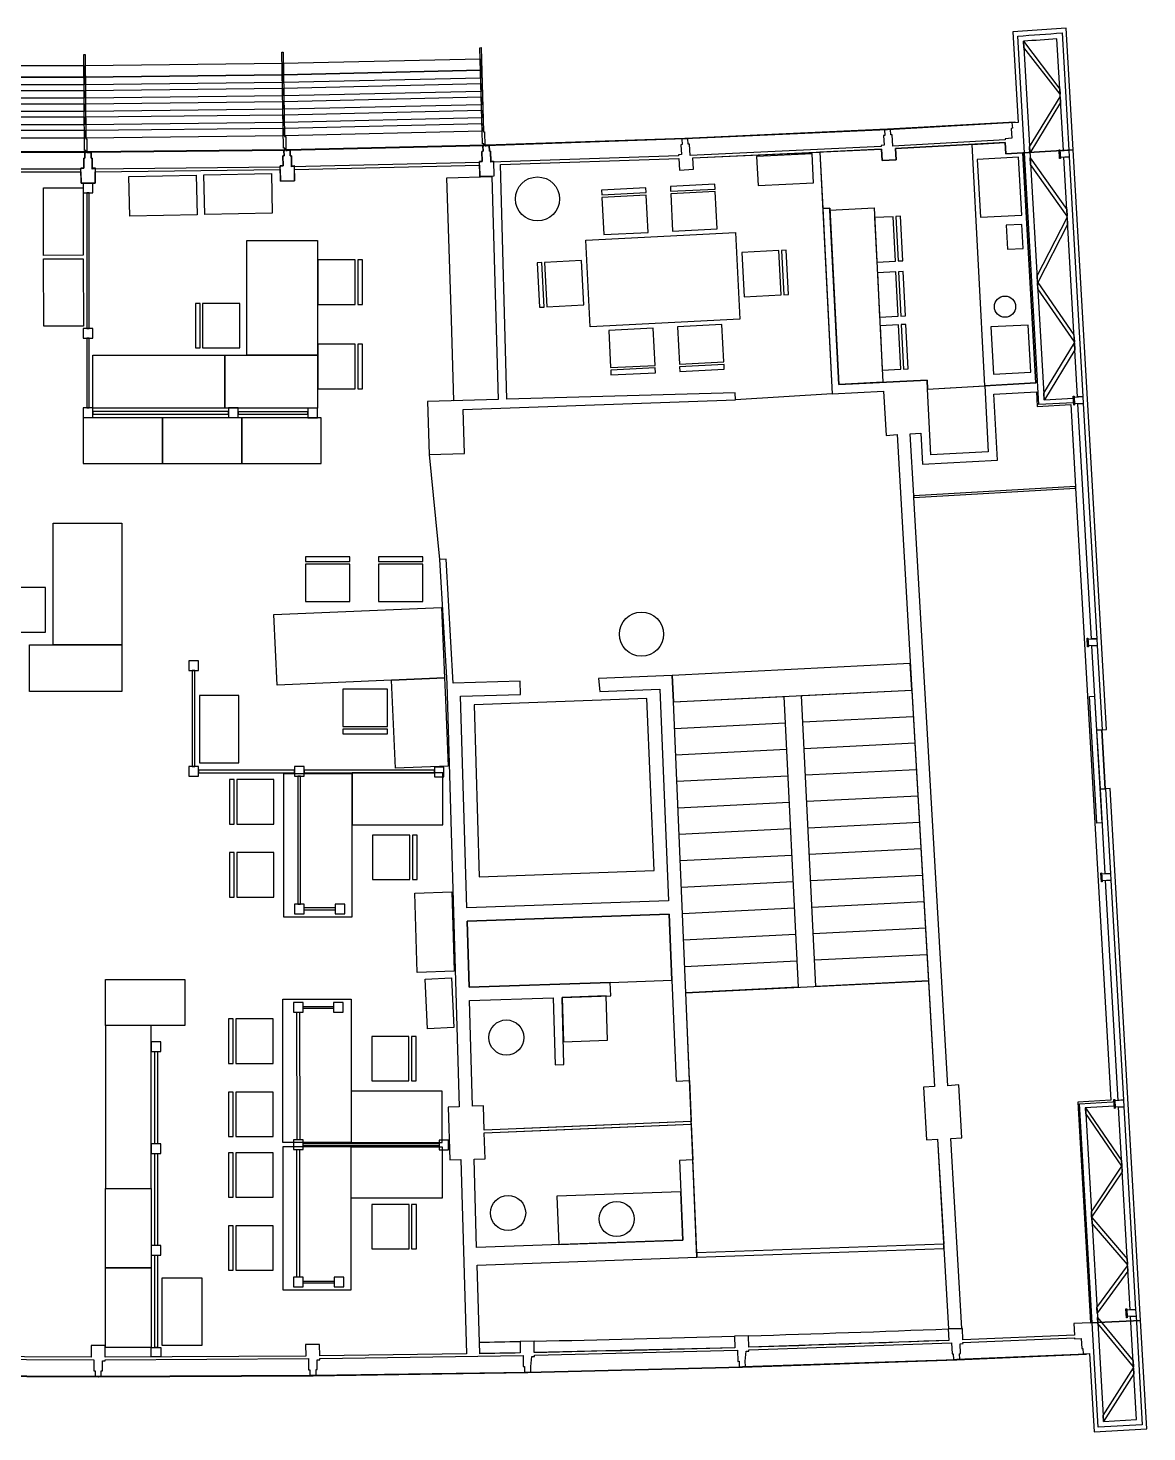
# Model space of a CAD drawing. Header units: centimetres. Extents: x -598 to 2024, y -498 to 1093.
# Drawn here: x 756 to 2024, y -498 to 1093 of the extents above; entities that cross this region are included whole.
import ezdxf

# ---------------------------------------------------------------- set-up
doc = ezdxf.new("R2010")
doc.units = ezdxf.units.CM
doc.header["$MEASUREMENT"] = 0
for name, color, linetype in [('Chair', 142, 'Continuous'), ('Coffee', 3, 'Continuous'), ('Elevators', 2, 'Continuous'), ('Entrance', 2, 'Continuous'), ('Furniture', 2, 'Continuous'), ('Meeting rooms', 1, 'Continuous'), ('Offices', 1, 'Continuous'), ('Sanitation', 40, 'Continuous'), ('Stairs', 2, 'Continuous'), ('Storage', 40, 'Continuous'), ('Toilets', 40, 'Continuous'), ('Walls', 6, 'Continuous')]:
    doc.layers.add(name, color=color, linetype=linetype)

msp = doc.modelspace()

# ---------------------------------------------------------------- linework, layer by layer
at = {"layer": 'Chair'}
for points in [[(1456.4, 911.9), (1406.1, 909.3), (1406.4, 904), (1456.6, 906.5)], [(1534.7, 910.5), (1534.4, 915.9), (1484.2, 913.3), (1484.4, 908)], [(1534.9, 907.6), (1484.6, 905), (1486.7, 862.9), (1537, 865.5)], [(1456.8, 903.6), (1406.5, 901), (1408.7, 858.9), (1459, 861.4)], [(1736.5, 879.2), (1715.4, 878.1), (1718, 827.8), (1739.1, 828.9)], [(1744.8, 879.6), (1739.5, 879.3), (1742.1, 829), (1747.4, 829.3)], [(1126.7, 830.2), (1084.5, 830.2), (1084.5, 779.8), (1126.7, 779.8)], [(1135, 830.2), (1129.7, 830.2), (1129.7, 779.8), (1135, 779.8)], [(1383.5, 829.4), (1341.4, 827.2), (1343.9, 776.9), (1386.1, 779.1)], [(1607.2, 840.9), (1565.1, 838.7), (1567.7, 788.4), (1609.8, 790.6)], [(1615.5, 841.3), (1610.2, 841), (1612.8, 790.7), (1618.1, 791)], [(1338.4, 827.1), (1333, 826.8), (1335.6, 776.5), (1341, 776.8)], [(1739.7, 816.6), (1718.7, 815.5), (1721.2, 765.2), (1742.3, 766.3)], [(1748, 817), (1742.7, 816.7), (1745.3, 766.4), (1750.6, 766.7)], [(951, 780.8), (945.7, 780.8), (945.7, 730.4), (951, 730.4)], [(996.2, 780.8), (954, 780.8), (954, 730.4), (996.2, 730.4)], [(1464.5, 752.8), (1414.2, 750.2), (1416.4, 708.1), (1466.7, 710.6)], [(1542.6, 756.8), (1492.3, 754.2), (1494.5, 712.1), (1544.8, 714.7)], [(1742.8, 756.7), (1721.7, 755.6), (1724.3, 705.3), (1745.4, 706.4)], [(1751.1, 757.1), (1745.8, 756.8), (1748.4, 706.5), (1753.7, 706.8)], [(1126.7, 734.5), (1084.5, 734.5), (1084.5, 684.1), (1126.7, 684.1)], [(1135, 734.5), (1129.7, 734.5), (1129.7, 684.1), (1135, 684.1)], [(1466.8, 707.7), (1416.6, 705.1), (1416.8, 699.8), (1467.1, 702.3)], [(1544.9, 711.7), (1494.6, 709.1), (1494.9, 703.8), (1545.2, 706.3)], [(1120.8, 493.6), (1070.4, 493.6), (1070.4, 488.3), (1120.8, 488.3)], [(1203.6, 493.6), (1153.2, 493.6), (1153.2, 488.3), (1203.6, 488.3)], [(1120.8, 485.3), (1070.4, 485.3), (1070.4, 443.1), (1120.8, 443.1)], [(1203.6, 485.3), (1153.2, 485.3), (1153.2, 443.1), (1203.6, 443.1)], [(775.8, 458.7), (733.7, 458.7), (733.7, 408.3), (775.8, 408.3)], [(1163.4, 343.5), (1113, 343.5), (1113, 301.3), (1163.4, 301.3)], [(1163.4, 298.3), (1113, 298.3), (1113, 293), (1163.4, 293)], [(989.7, 241.1), (984.3, 241.1), (984.3, 190.7), (989.7, 190.7)], [(1034.8, 241.1), (992.6, 241.1), (992.6, 190.7), (1034.8, 190.7)], [(1188.8, 178.2), (1146.6, 178.2), (1146.6, 127.8), (1188.8, 127.8)], [(1197.1, 178.2), (1191.8, 178.2), (1191.8, 127.8), (1197.1, 127.8)], [(989.7, 158.3), (984.3, 158.3), (984.3, 107.9), (989.7, 107.9)], [(1034.8, 158.3), (992.6, 158.3), (992.6, 107.9), (1034.8, 107.9)], [(988.6, -30.3), (983.3, -30.3), (983.3, -80.6), (988.6, -80.6)], [(1033.8, -30.3), (991.6, -30.3), (991.6, -80.6), (1033.8, -80.6)], [(1187.8, -50.1), (1145.6, -50.1), (1145.6, -100.5), (1187.8, -100.5)], [(1196.1, -50.1), (1190.7, -50.1), (1190.7, -100.5), (1196.1, -100.5)], [(988.6, -113.1), (983.3, -113.1), (983.3, -163.4), (988.6, -163.4)], [(1033.8, -113.1), (991.6, -113.1), (991.6, -163.4), (1033.8, -163.4)], [(988.6, -181.9), (983.3, -181.9), (983.3, -232.2), (988.6, -232.2)], [(1033.8, -181.9), (991.6, -181.9), (991.6, -232.2), (1033.8, -232.2)], [(1187.9, -240.6), (1145.7, -240.6), (1145.7, -291), (1187.9, -291)], [(1196.2, -240.6), (1190.8, -240.6), (1190.8, -291), (1196.2, -291)], [(988.6, -264.7), (983.3, -264.7), (983.3, -315), (988.6, -315)], [(1033.8, -264.7), (991.6, -264.7), (991.6, -315), (1033.8, -315)]]:
    msp.add_lwpolyline(points, close=True, dxfattribs=at)
at = {"layer": 'Coffee'}
msp.add_lwpolyline([(1863.7, 963.3), (1739.4, 956.5), (1740, 943.5), (1724.1, 942.7), (1723.4, 955.6), (1653.6, 952.4), (1656.8, 888.3), (1664.8, 888.7), (1675.1, 688.9), (1775, 694), (1775.5, 683.7), (1898.4, 690.7), (1883.4, 951.5), (1864.4, 950.5), (1863.7, 963.3)], dxfattribs=at)
at = {"layer": 'Elevators'}
msp.add_lwpolyline([(1267.3, 131), (1465.6, 138), (1457.4, 332.9), (1261.6, 326), (1267.3, 131)], dxfattribs=at)
at = {"layer": 'Entrance'}
for points in [[(1486.3, 359.1), (1487.6, 329.1), (1757.6, 342.5), (1755.9, 372.5), (1486.3, 359.1)], [(1267.3, 131), (1465.6, 138), (1457.4, 332.9), (1261.6, 326), (1267.3, 131)]]:
    msp.add_lwpolyline(points, dxfattribs=at)
at = {"layer": 'Furniture'}
for points in [[(1941.1, 668.3), (1901.8, 666.3), (1885.4, 951.6), (1877.8, 1083.9, 0.001589), (1928, 1087.5), (1935.7, 954.5), (1929.5, 954.1), (1922.2, 1080.8, -0.001193), (1884.4, 1078.1), (1884.8, 1070.9), (1907.8, 671.2), (1908.2, 671.7), (1940.8, 673.4)], [(1799.6, -394.6, -0.0023), (1573.1, -402.4), (1572.7, -389.4, 0.002209), (1799.1, -381.6)], [(1314, -408.8, -0.000466), (1268, -409.7), (1267.7, -396.7, 0.000168), (1313.7, -395.8)], [(1557.1, -402.9, -0.002306), (1329.9, -408.5), (1329.7, -395.5, 0.002245), (1556.7, -389.9)]]:
    msp.add_lwpolyline(points, format="xyb", close=True, dxfattribs=at)
for points in [[(1284.2, 925), (1268.2, 924.6), (1267.7, 941.9), (1270.9, 941.9), (1270.6, 953.2), (1271.9, 953.3), (1271.7, 959.5), (1272.7, 959.5), (1272.6, 961.8), (1271.3, 961.8), (1268.2, 1070.7), (1269.5, 1070.8), (1272.2, 975.2), (1273.5, 975.2), (1274, 959.5), (1275, 959.6), (1275, 960.6), (1275.4, 960.6), (1275.4, 959.6), (1278.7, 959.7), (1279, 953.5), (1280.3, 953.5), (1280.6, 942.2), (1283.7, 942.3), (1284.2, 925)], [(832.2, 917.1), (816.2, 917), (816.1, 934.3), (819.2, 934.3), (819.2, 945.6), (820.5, 945.6), (820.5, 951.8), (821.4, 951.8), (821.4, 954.1), (820.1, 954.1), (819.5, 1063.1), (820.8, 1063.1), (821.4, 967.5), (822.7, 967.5), (822.7, 951.8), (823.8, 951.9), (823.8, 952.9), (824.2, 952.9), (824.2, 951.9), (827.5, 951.9), (827.6, 945.7), (828.9, 945.7), (828.9, 934.4), (832.1, 934.4), (832.2, 917.1)], [(1058.2, 919.8), (1042.2, 919.5), (1041.9, 936.8), (1045.1, 936.8), (1044.9, 948.1), (1046.2, 948.1), (1046.1, 954.4), (1047.1, 954.4), (1047, 956.7), (1045.7, 956.7), (1043.8, 1065.6), (1045.1, 1065.7), (1046.8, 970.1), (1048.1, 970.1), (1048.4, 954.4), (1049.4, 954.4), (1049.4, 955.4), (1049.8, 955.4), (1049.8, 954.4), (1053.1, 954.5), (1053.3, 948.3), (1054.6, 948.3), (1054.8, 937), (1057.9, 937.1), (1058.2, 919.8)], [(1898.4, 690.7), (1840.4, 687.4), (1826.3, 961.2), (1863.7, 963.3), (1864.4, 950.5), (1883.4, 951.5), (1898.4, 690.7)], [(1866.2, 842.4), (1883.9, 843.3), (1882.5, 870.4), (1864.8, 869.5), (1866.2, 842.4)], [(1850.2, 700.8), (1892.6, 702.9), (1889.8, 756.4), (1847.4, 754.3), (1850.2, 700.8)], [(1977.4, 230.7), (1971.5, 230.3)], [(895.8, -413.3), (895.8, -402.5), (906.7, -402.5), (906.7, -413.2), (895.8, -413.3)]]:
    msp.add_lwpolyline(points, dxfattribs=at)
for points in [[(1925.5, 1023.9), (1925.8, 1017.9), (1884.8, 1070.9), (1884.4, 1078.1)], [(819.6, 1037.5), (596.2, 1037.5), (596.3, 1050.6), (819.5, 1050.6)], [(1044.3, 1040), (820.9, 1037.5), (820.8, 1050.6), (1044, 1053.1)], [(1268.9, 1045.1), (1045.6, 1040), (1045.3, 1053.1), (1268.5, 1058.2)], [(819.6, 1028.7), (596.2, 1028.7), (596.2, 1037.5), (819.6, 1037.5)], [(1044.4, 1031.2), (821, 1028.7), (820.9, 1037.5), (1044.3, 1040)], [(1269.1, 1036.3), (1045.7, 1031.2), (1045.6, 1040), (1268.9, 1045.1)], [(819.7, 1013.6), (596.1, 1013.6), (596.2, 1022.4), (819.7, 1022.4)], [(1044.7, 1016.2), (821.1, 1013.6), (821, 1022.4), (1044.5, 1024.9)], [(1269.6, 1021.2), (1046, 1016.1), (1045.8, 1024.9), (1269.3, 1030)], [(819.8, 998.5), (596, 998.5), (596.1, 1007.3), (819.8, 1007.3)], [(1044.9, 1001.1), (821.2, 998.5), (821.1, 1007.3), (1044.8, 1009.9)], [(1270, 1006.1), (1046.3, 1001), (1046.1, 1009.8), (1269.8, 1014.9)], [(1891.7, 951.1), (1891.3, 958.2), (1926, 1014.9), (1926.4, 1008.5)], [(819.9, 983.4), (595.9, 983.4), (596, 992.2), (819.9, 992.2)], [(1045.2, 986), (821.3, 983.4), (821.2, 992.2), (1045, 994.8)], [(1270.4, 991.1), (1046.5, 985.9), (1046.4, 994.7), (1270.2, 999.8)], [(1730.4, 977.8), (1730.4, 978.8), (1874.6, 986.8), (1874.6, 985.8)], [(820, 968.3), (595.9, 968.3), (595.9, 977.1), (819.9, 977.1)], [(1045.5, 970.9), (821.3, 968.3), (821.3, 977.1), (1045.3, 979.7)], [(1270.9, 976), (1046.8, 970.8), (1046.6, 979.6), (1270.6, 984.8)], [(1500.7, 967.3), (1500.7, 968.3), (1730, 978.8), (1730, 977.8)], [(824.2, 951.9), (824.2, 952.9), (1047.1, 955.4), (1047.1, 954.4)], [(1049.8, 954.4), (1049.8, 955.4), (1272.7, 960.5), (1272.7, 959.5)], [(1275.4, 959.6), (1275.4, 960.6), (1500.3, 968.3), (1500.3, 967.3)], [(1926.2, 945.1), (1925.3, 945), (1924.6, 955), (1925.6, 955)], [(821.4, 951.8), (598.5, 951.9), (598.5, 952.9), (821.4, 952.9)], [(1583.5, 914.6), (1646.3, 917.4), (1644.8, 950.5), (1581.9, 947.6)], [(1933.3, 887.3), (1933.8, 879.8), (1892.4, 938.4), (1892, 946)], [(1936.1, 946.9), (1926.1, 946.3), (1925.7, 953.9), (1935.7, 954.5)], [(1951.7, 675.2), (1945.6, 674.9), (1929.9, 946.5), (1936.1, 946.9)], [(947.8, 881.3), (871.3, 879.7), (870.4, 924.6), (946.8, 926.3)], [(1032.9, 883.2), (956.5, 881.5), (955.5, 926.5), (1032, 928.1)], [(1288.8, 671.9), (1249, 670.7), (1238.7, 670.4), (1235.9, 762.3), (1230.9, 923.4), (1281.7, 924.9)], [(818.7, 835.4), (773.7, 835.3), (773.6, 911.8), (818.5, 911.9)], [(818.7, 906.2), (829.6, 906.2), (829.6, 917.1), (818.7, 917.1)], [(822.6, 752.3), (825.4, 752.3), (825.4, 906.2), (822.6, 906.2)], [(1725, 691.5), (1675.1, 688.9), (1664.9, 886.7), (1714.9, 889.2)], [(1900.4, 804.6), (1900.1, 804.9), (1899.7, 812), (1933.9, 878.1), (1934.3, 870.2)], [(1563, 763), (1393.3, 754.3), (1388.3, 852.7), (1558, 861.4)], [(1084.1, 722.2), (1004.1, 722.2), (1004.1, 852.2), (1084.1, 852.2)], [(818.8, 755), (773.9, 754.9), (773.7, 831.4), (818.7, 831.5)], [(1941.5, 745.1), (1942, 737.4), (1900.6, 797.3), (1900.2, 804.1), (1900.4, 804.6)], [(818.5, 741.4), (829.4, 741.4), (829.4, 752.3), (818.5, 752.3)], [(822.6, 662.4), (825.4, 662.4), (825.4, 741.4), (822.6, 741.4)], [(1908.2, 671.7), (1907.8, 671.7), (1907.4, 679), (1942, 736.1), (1942.5, 728.3)], [(829.4, 722.2), (979.1, 722.2), (979.1, 662.2), (829.4, 662.2)], [(979.1, 722.2), (1084.1, 722.2), (1084.1, 662.2), (979.1, 662.2)], [(1942.2, 665.8), (1941.3, 665.7), (1940.7, 675.7), (1941.6, 675.8)], [(1952.1, 667.6), (1942.2, 667), (1941.7, 674.6), (1951.7, 675.2)], [(818.5, 651.5), (829.4, 651.5), (829.4, 662.4), (818.5, 662.4)], [(829.4, 655.5), (983.3, 655.5), (983.3, 658.3), (829.4, 658.3)], [(983.3, 651.5), (994.2, 651.5), (994.2, 662.4), (983.3, 662.4)], [(994.2, 655.3), (1073.2, 655.3), (1073.2, 658.1), (994.2, 658.1)], [(1073.2, 651.3), (1084.1, 651.3), (1084.1, 662.2), (1073.2, 662.2)], [(1967.4, 400.8), (1961.4, 400.5), (1946, 667.2), (1952.1, 667.6), (1952.1, 667.6)], [(818.5, 599.3), (908.5, 599.3), (908.5, 651.3), (818.5, 651.3)], [(908.5, 599.3), (998.5, 599.3), (998.5, 651.3), (908.5, 651.3)], [(998.5, 599.3), (1088.5, 599.3), (1088.5, 651.3), (998.5, 651.3)], [(862.4, 393.9), (784.4, 393.9), (784.4, 531.6), (862.4, 531.6)], [(1228.1, 356.3), (1168.1, 353.8), (1038.3, 348.2), (1034.8, 428.2), (1224.7, 436.3)], [(1958, 391.4), (1957, 391.4), (1956.4, 401.4), (1957.4, 401.4)], [(1967.9, 393.2), (1957.9, 392.6), (1957.4, 400.2), (1967.4, 400.8)], [(757.9, 393.9), (862.4, 393.9), (862.4, 340.8), (757.9, 340.8)], [(1973.4, 297.5), (1967.4, 297.2), (1961.9, 392.9), (1967.9, 393.2)], [(938.2, 364.9), (949.1, 364.9), (949.1, 375.8), (938.2, 375.8)], [(942.2, 255.8), (945, 255.8), (945, 364.9), (942.2, 364.9)], [(1232.4, 256.4), (1172.4, 253.9), (1168.1, 353.8), (1228.1, 356.3), (1229.2, 331.4)], [(950.5, 260), (994.9, 260), (994.9, 336.6), (950.5, 336.6)], [(1973.2, 192), (1967.3, 191.7), (1959, 335.3), (1965, 335.6)], [(1976.6, 230.6), (1971.5, 230.3), (1967.4, 297.2), (1972.7, 297.5)], [(938.2, 244.9), (949.1, 244.9), (949.1, 255.8), (938.2, 255.8)], [(1058.1, 244.9), (1069, 244.9), (1069, 255.8), (1058.1, 255.8)], [(1216.7, 244.4), (1227.5, 244.4), (1227.5, 255.3), (1216.7, 255.3)], [(949.1, 248.9), (1058.1, 248.9), (1058.1, 251.7), (949.1, 251.7)], [(1045.7, 85.5), (1123.3, 85.5), (1123.3, 247.8), (1045.7, 247.8)], [(1061.9, 99.9), (1064.9, 99.9), (1064.9, 244.9), (1061.9, 244.9)], [(1069, 248.9), (1216.7, 248.9), (1216.7, 251.7), (1069, 251.7)], [(1123.3, 189.7), (1226.4, 189.7), (1226.4, 248.9), (1123.3, 248.9)], [(1983, 134.7), (1977, 134.3), (1971.5, 230.3), (1977.4, 230.7)], [(1973.5, 125.3), (1972.6, 125.2), (1971.9, 135.2), (1972.9, 135.3)], [(1983.4, 127.1), (1973.4, 126.5), (1973, 134.1), (1983, 134.7)], [(1239.2, 24), (1197.3, 22.4), (1194.6, 112.4), (1236.5, 113.9)], [(1997.8, -122.1), (1991.5, -122.5), (1977.1, 126.7), (1983.4, 127.1)], [(1058.1, 89), (1069, 89), (1069, 99.9), (1058.1, 99.9)], [(1104.3, 93.2), (1069, 93.2), (1069, 96), (1104.3, 96)], [(1104.3, 89), (1115.2, 89), (1115.2, 99.9), (1104.3, 99.9)], [(1238.7, -40), (1208.7, -41.4), (1206, 15), (1236, 16.5)], [(933.9, -37.5), (843.9, -37.5), (843.9, 14.4), (933.9, 14.4)], [(1122.3, -170.2), (1044.7, -170.2), (1044.7, -7.9), (1122.3, -7.9)], [(1057.1, -22.6), (1068, -22.6), (1068, -11.7), (1057.1, -11.7)], [(1102.4, -22.6), (1113.3, -22.6), (1113.3, -11.7), (1102.4, -11.7)], [(1060.9, -22.6), (1063.9, -22.6), (1064, -167.2), (1061, -167.2)], [(1068, -16), (1102.4, -16), (1102.4, -18.4), (1068, -18.4)], [(843.9, -222.5), (895.8, -222.5), (895.8, -37.5), (843.9, -37.5)], [(895.8, -67.1), (906.7, -67.1), (906.7, -56.2), (895.8, -56.2)], [(902.7, -171.7), (899.9, -171.7), (899.9, -67.1), (902.7, -67.1)], [(1225.4, -112.1), (1122.3, -112.1), (1122.3, -170.2), (1225.4, -170.2)], [(2018.9, -490.2), (1969, -493.1), (1962.2, -374.6), (1947.9, -126.3), (1985.4, -124.1), (1986.9, -124), (1987.2, -129.1), (1954.4, -131), (1954.5, -131.1), (1954.9, -137.5), (1975, -486.5), (2012.3, -484.3), (2005.6, -367.5), (2011.9, -367.1)], [(1988.3, -131.5), (1987.3, -131.6), (1986.7, -121.6), (1987.7, -121.5)], [(1998.2, -129.7), (1988.2, -130.3), (1987.7, -122.7), (1997.8, -122.1)], [(1995.4, -190.7), (1995.8, -197.1), (1954.9, -137.5), (1954.5, -131.1)], [(2011.4, -359.5), (2005.1, -359.9), (1991.9, -130.1), (1998.2, -129.7)], [(895.8, -182.6), (906.7, -182.6), (906.7, -171.7), (895.8, -171.7)], [(1057.1, -178.1), (1068, -178.1), (1068, -167.2), (1057.1, -167.2)], [(1221.9, -174.1), (1068, -174.1), (1068, -171.3), (1221.9, -171.3)], [(1221.9, -178.7), (1232.8, -178.7), (1232.8, -167.8), (1221.9, -167.8)], [(902.7, -287.1), (899.9, -287.1), (899.9, -182.6), (902.7, -182.6)], [(1122.3, -175.2), (1044.7, -175.2), (1044.7, -337.5), (1122.3, -337.5)], [(1060.9, -178.1), (1063.9, -178.1), (1063.9, -323.1), (1060.9, -323.1)], [(1225.4, -233.3), (1122.3, -233.3), (1122.3, -175.2), (1225.4, -175.2)], [(1961.6, -255.1), (1961.3, -248.8), (1995.8, -197.2), (1996.1, -203.4)], [(895.8, -312.5), (843.9, -312.5), (843.9, -222.5), (895.8, -222.5)], [(2001.8, -302), (2002.2, -308.5), (1962, -262.1), (1961.7, -255.5)], [(895.8, -298), (906.7, -298), (906.7, -287.1), (895.8, -287.1)], [(902.7, -402.5), (899.9, -402.5), (899.9, -298), (902.7, -298)], [(895.8, -402.5), (843.9, -402.5), (843.9, -312.5), (895.8, -312.5)], [(1967.9, -363.8), (1967.5, -357.5), (2002.3, -310), (2002.6, -316.3)], [(953.1, -400.3), (908.1, -400.3), (908.1, -323.8), (953.1, -323.8)], [(1057.1, -334), (1068, -334), (1068, -323.1), (1057.1, -323.1)], [(1103.2, -329.8), (1068, -329.8), (1068, -327.4), (1103.2, -327.4)], [(1103.2, -334), (1114.1, -334), (1114.1, -323.1), (1103.2, -323.1)], [(2001.9, -368.9), (2001, -368.9), (2000.4, -359), (2001.3, -358.9)], [(2011.9, -367.1), (2001.9, -367.7), (2001.4, -360.1), (2011.4, -359.5)], [(2008.5, -417.7), (2008.9, -424.5), (1968.6, -375.4), (1968.2, -368.6)], [(1808.7, -417), (1808.7, -416), (1955.3, -409.8), (1955.4, -410.8)], [(1322.6, -431.5), (1322.6, -430.5), (1565.5, -424.5), (1565.6, -425.5)], [(1566, -425.4), (1565.9, -424.4), (1808.3, -416.1), (1808.3, -417.1)], [(1975, -486.5), (1974.6, -479.6), (2008.9, -425.7), (2009.3, -432.6)], [(835.4, -436.3), (592.8, -435.1), (592.8, -434.1), (835.4, -435.3)], [(835.8, -436.3), (835.8, -435.3), (1078.8, -434.1), (1078.8, -435.1)], [(1079.2, -435.1), (1079.2, -434.1), (1322.2, -430.5), (1322.2, -431.5)]]:
    msp.add_lwpolyline(points, close=True, dxfattribs=at)
msp.add_circle((1863.4, 777.2), 12, dxfattribs=at)
at = {"layer": 'Meeting rooms'}
msp.add_lwpolyline([(1667.6, 678.5), (1557.9, 671.7), (1557.6, 679.6), (1298.8, 672.2), (1291.4, 938.2), (1493.7, 945.2), (1494.4, 932.1), (1510.3, 933), (1509.7, 945.8), (1653.6, 952.4), (1667.6, 678.5)], dxfattribs=at)
at = {"layer": 'Offices'}
msp.add_lwpolyline([(606.2, 930), (816.1, 930), (816.2, 917), (832.2, 917.1), (832.1, 930.1), (1042, 932.5), (1042.2, 919.5), (1058.2, 919.8), (1058, 932.8), (1267.9, 937.6), (1268.2, 924.6), (1281.7, 924.9), (1288.8, 671.9), (1209, 669.6), (1210.7, 609.6), (1222.6, 490.6), (1230.7, 350.1), (1244.9, -129.7), (1232.4, -130.1), (1234.1, -190), (1246.6, -189.7), (1253, -409.7), (1086.8, -412.2), (1086.6, -399.2), (1070.6, -399.4), (1070.8, -412.4), (843.6, -413.6), (843.6, -400.5), (827.6, -400.5), (827.6, -413.5), (600.8, -412.4)], dxfattribs=at)
at = {"layer": 'Sanitation'}
for centre in [(1333.5, 899.3), (1451.3, 405.9)]:
    msp.add_circle(centre, 25, dxfattribs=at)
at = {"layer": 'Stairs'}
for points in [[(1501.5, -0.6), (1487.6, 329.1), (1612.7, 335.3), (1629.1, 5.7), (1501.5, -0.6)], [(1649.1, 6.7), (1632.6, 336.3), (1757.6, 342.5), (1776.6, 13.1), (1649.1, 6.7)], [(1488.8, 299.1), (1614.1, 305.4)], [(1634.1, 306.4), (1759.4, 312.6)], [(1490.1, 269.2), (1615.6, 275.4)], [(1635.6, 276.4), (1761.1, 282.6)], [(1491.4, 239.2), (1617.1, 245.4)], [(1637.1, 246.4), (1762.8, 252.7)], [(1492.6, 209.2), (1618.6, 215.5)], [(1638.6, 216.5), (1764.5, 222.7)], [(1640.1, 186.5), (1766.3, 192.8)], [(1493.9, 179.2), (1620.1, 185.5)], [(1641.6, 156.5), (1768, 162.8)], [(1495.2, 149.3), (1621.6, 155.6)], [(1643.1, 126.6), (1769.7, 132.9)], [(1496.4, 119.3), (1623.1, 125.6)], [(1497.7, 89.3), (1624.6, 95.6)], [(1644.6, 96.6), (1771.4, 102.9)], [(1499, 59.4), (1626.1, 65.7)], [(1646.1, 66.7), (1773.2, 73)], [(1500.2, 29.4), (1627.6, 35.7)], [(1647.6, 36.7), (1774.9, 43)], [(1514, -295.3), (1501.5, -0.6), (1776.6, 13.1), (1783.5, -106.7), (1771, -107.4), (1774.5, -167.3), (1787, -166.6), (1794, -285.4), (1514, -295.3)]]:
    msp.add_lwpolyline(points, dxfattribs=at)
at = {"layer": 'Storage'}
for points in [[(1844.2, 612.5), (1779.3, 609.2), (1775.5, 683.7), (1840.4, 687.4)], [(1482.7, 88.7), (1253.7, 80.6), (1255.9, 5.7), (1415.9, 11), (1415.9, 11), (1485.9, 13.8)]]:
    msp.add_lwpolyline(points, close=True, dxfattribs=at)
at = {"layer": 'Toilets'}
for points in [[(1835.6, 878.6), (1882.5, 881), (1878.8, 946.6), (1831.9, 944.2)], [(1490.7, -100.7), (1505.7, -100.1), (1507.7, -146.5), (1355.2, -152.9), (1273.2, -156.4), (1272.4, -128.9), (1259.8, -129.3), (1256.3, -9.3), (1351.3, -6.3), (1353.5, -82.3), (1363.5, -81.9), (1361.3, -6), (1416.6, -4), (1415.9, 11), (1415.9, 11), (1485.9, 13.8)], [(1363, -56), (1412.7, -54.2), (1411.3, -4.2), (1361.3, -6)], [(1498.3, -281), (1264.5, -289.2), (1261.6, -189.3), (1274.1, -188.9), (1273.2, -159.4), (1355.3, -155.9), (1507.8, -149.5), (1509.5, -190), (1494.5, -190.7)], [(1357.8, -285.9), (1498.3, -281), (1496, -226.4), (1355.4, -231.3)]]:
    msp.add_lwpolyline(points, close=True, dxfattribs=at)
for centre in [(1298.3, -51.3), (1300.2, -250.2), (1423.3, -257)]:
    msp.add_circle(centre, 19.9, dxfattribs=at)
at = {"layer": 'Walls'}
for points in [[(606.2, 930), (816.1, 930), (816.2, 917), (832.2, 917.1), (832.1, 930.1), (1042, 932.5), (1042.2, 919.5), (1058.2, 919.8), (1058, 932.8), (1267.9, 937.6), (1268.2, 924.6), (1281.7, 924.9), (1288.8, 671.9), (1209, 669.6), (1210.7, 609.6), (1250.7, 610.8), (1249.3, 660.7), (1557.9, 671.7), (1557.6, 679.6), (1298.8, 672.2), (1291.4, 938.2), (1493.7, 945.2), (1494.4, 932.1), (1510.3, 933), (1509.7, 945.8), (1723.4, 955.6), (1724.1, 942.7), (1740, 943.5), (1739.4, 956.5), (1863.7, 963.3), (1864.4, 950.4), (1883.4, 951.5), (1940.8, 954.8), (1932.8, 1093), (1872.4, 1088.7), (1878.4, 986.1), (1871.3, 985.6), (1871.7, 979.4), (1870.4, 979.3), (1871, 968.1), (1863.4, 967.6), (1863.5, 966.3), (1736.1, 959.3), (1735.4, 971.9), (1734.1, 971.8), (1733.7, 978), (1726.7, 977.7), (1727, 971.4), (1725.7, 971.4), (1726.3, 960.1), (1723.2, 959.9), (1723.2, 958.6), (1506.4, 948.7), (1505.7, 961.3), (1504.4, 961.3), (1504, 967.4), (1497, 967.2), (1497.3, 960.9), (1496, 960.8), (1496.6, 949.6), (1493.5, 949.4), (1493.5, 948.2), (1280.6, 940.9), (1280.3, 953.5), (1279, 953.5), (1278.7, 959.7), (1271.7, 959.5), (1271.9, 953.3), (1270.6, 953.2), (1270.9, 941.9), (1267.7, 941.9), (1267.8, 940.6), (1054.8, 935.7), (1054.6, 948.3), (1053.3, 948.3), (1053.1, 954.5), (1046.1, 954.4), (1046.2, 948.1), (1044.9, 948.1), (1045.1, 936.8), (1041.9, 936.8), (1041.9, 935.5), (828.9, 933.1), (828.9, 945.7), (827.6, 945.7), (827.5, 951.9), (820.5, 951.8), (820.5, 945.6), (819.2, 945.6), (819.2, 934.3), (816.1, 934.3), (816.1, 933), (603.1, 933)], [(1940.8, 954.8), (1883.4, 951.5)], [(600.8, -415.4), (830.7, -416.5), (830.7, -429.1), (832, -429.1), (832.1, -435.3), (839.1, -435.3), (839.1, -429.1), (840.4, -429.1), (840.4, -417.8), (843.6, -417.8), (843.6, -416.5), (1073.9, -415.3), (1074.1, -427.9), (1075.4, -427.9), (1075.5, -434.1), (1082.5, -434), (1082.5, -427.8), (1083.8, -427.8), (1083.7, -416.5), (1086.8, -416.5), (1086.8, -415.2), (1317.2, -411.8), (1317.4, -424.3), (1318.7, -424.3), (1318.9, -430.5), (1325.9, -430.4), (1325.8, -424.2), (1326.9, -412.9), (1330, -412.8), (1330, -411.5), (1560.3, -405.8), (1560.7, -418.4), (1562, -418.3), (1562.2, -424.5), (1569.2, -424.3), (1569, -418.1), (1570.1, -406.8), (1573.2, -406.7), (1573.2, -405.4), (1802.9, -397.5), (1803.4, -410), (1804.7, -410), (1805, -416.2), (1812, -415.9), (1811.8, -409.7), (1813.1, -409.6), (1812.6, -398.4), (1815.8, -398.2), (1815.7, -396.9), (1942.2, -391.6), (1942.2, -392.9), (1949.8, -392.5), (1950.4, -403.8), (1951.7, -403.7), (1952, -409.9), (1959.2, -409.6), (1964.3, -498.4), (2024.2, -494.9), (2017.1, -372), (1960.2, -374.7), (1941.4, -375.6), (1942, -388.6), (1815.6, -393.9), (1815.1, -381), (1799.1, -381.6), (1799.6, -394.6), (1573.1, -402.4), (1572.7, -389.4), (1556.7, -389.9), (1557.1, -402.9), (1329.9, -408.5), (1329.7, -395.5), (1313.7, -395.8), (1314, -408.8), (1268, -409.5), (1265.1, -309.2), (1514.2, -300.4), (1509.5, -190), (1494.5, -190.7), (1498.3, -281), (1264.5, -289.2), (1261.6, -189.3), (1274.1, -188.9), (1273.2, -159.4), (1507.8, -149.5), (1507.7, -146.5), (1273.2, -156.4), (1272.4, -128.9), (1259.8, -129.3), (1256.3, -9.3), (1351.3, -6.3), (1353.5, -82.3), (1363.5, -81.9), (1361.3, -6), (1416.6, -4), (1415.9, 11), (1255.9, 5.7), (1253.7, 80.6), (1482.7, 88.7), (1485.9, 13.8), (1490.7, -100.7), (1505.7, -100.1), (1501.5, -0.6), (1487.6, 329.1), (1486.3, 359.1), (1402.7, 355.7), (1404.2, 340.8), (1472, 343.5), (1482.1, 103.7), (1253.3, 95.6), (1246.3, 335.5), (1314.3, 337.6), (1313.7, 352.6), (1238, 350.3), (1229.9, 491.1), (1222.6, 490.6), (1230.7, 350.1), (1244.9, -129.7), (1232.4, -130.1), (1234.1, -190), (1246.6, -189.7), (1253, -409.7), (1086.8, -412.2), (1086.6, -399.2), (1070.6, -399.4), (1070.8, -412.4), (843.6, -413.6), (843.6, -400.5), (827.6, -400.5), (827.6, -413.5), (600.8, -412.4)], [(1514.2, -300.4), (1514, -295.3)], [(1799.1, -381.6), (1815.1, -381)], [(1960.2, -374.7), (2017.1, -372)]]:
    msp.add_lwpolyline(points, dxfattribs=at)
for points in [[(1877.8, 1083.9), (1877.8, 1083.9)], [(1940.8, 954.8), (1883.4, 951.5), (1898.4, 690.7), (1840.4, 687.4), (1844.2, 612.5), (1779.3, 609.2), (1775.5, 683.7), (1775, 694), (1675.1, 688.9), (1664.8, 888.7), (1656.8, 888.3), (1667.6, 678.5), (1725.6, 681.3), (1728.5, 631.3), (1741, 632.1), (1783.5, -106.7), (1771, -107.4), (1774.5, -167.3), (1787, -166.6), (1799.5, -381.6), (1814.3, -381), (1801.9, -165.8), (1814.4, -165), (1811, -105.1), (1798.5, -105.9), (1760.1, 560.9), (1760, 562.9), (1755.9, 632.9), (1768, 633.6), (1769.8, 598.7), (1854.7, 603), (1850.9, 678), (1899, 680.7), (1899.9, 664.2), (1937.9, 666.2), (1943.3, 573.4), (1943.4, 571.4), (1983.3, -122.2), (1945.8, -124.4), (1960.2, -374.7), (2017.1, -372), (1982.4, 231), (1977.4, 230.7), (1973.4, 297.5), (1978.6, 297.8)], [(1943.4, 571.4), (1943.3, 573.4), (1760, 562.9), (1760.1, 560.9)], [(1794.2, -290.5), (1793.9, -285.4), (1514, -295.3), (1514.2, -300.4)]]:
    msp.add_lwpolyline(points, close=True, dxfattribs=at)

doc.saveas('drawing.dxf')
